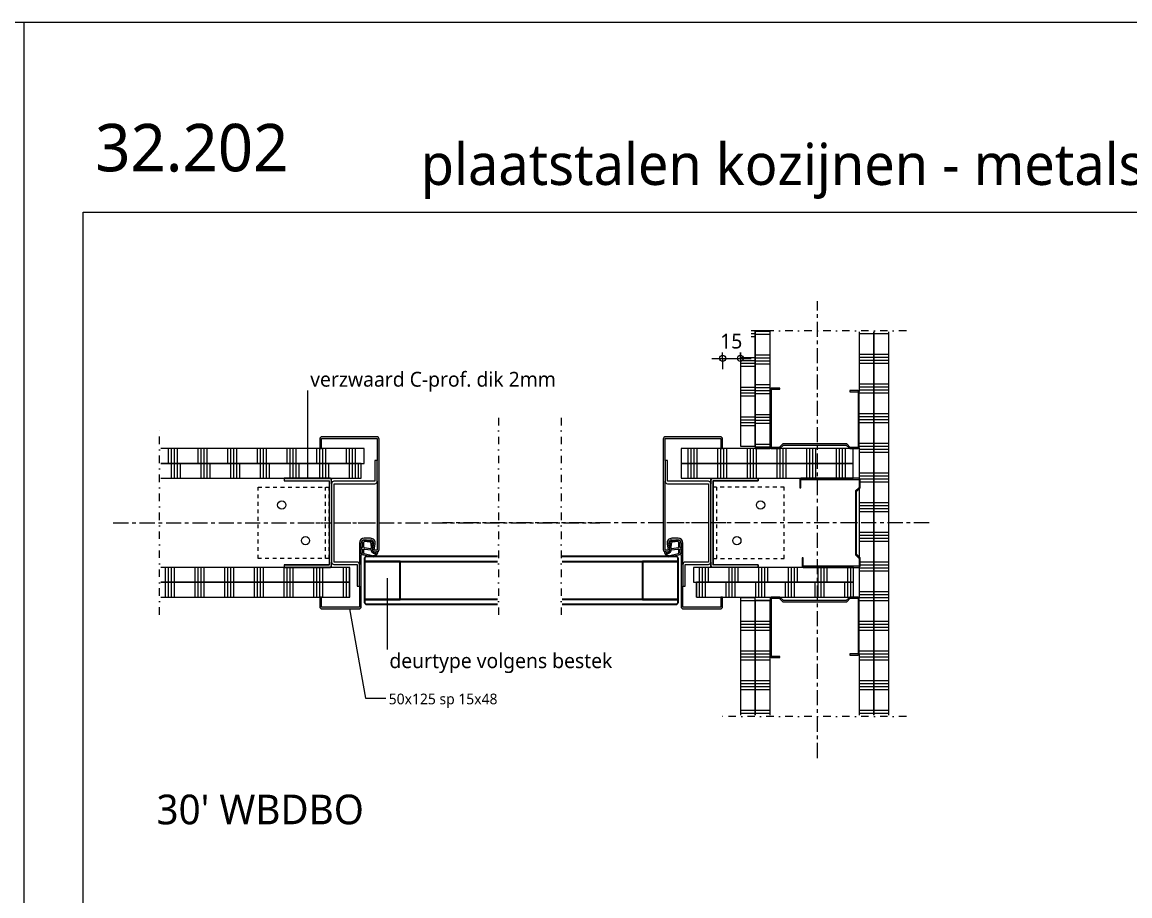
# Model space of a CAD drawing. Header units: millimetres. Extents: x -15087 to -10887, y 4459 to 7429.
# Drawn here: x -12988 to -12055, y 6693 to 7429 of the extents above; entities that cross this region are included whole.
import ezdxf

# ---------------------------------------------------------------- set-up
doc = ezdxf.new("R2010")
doc.units = ezdxf.units.MM
for name, pattern in [('Dash', [6.35, 3.175, -3.175]), ('Dash dot', [15.875, 6.35, -4.7625, 0, -4.7625]), ('Grid Line', [22.225, 12.7, -3.175, 3.175, -3.175]), ('Streep-stip _ detail', [4, 2, -1, 0, -1])]:
    doc.linetypes.add(name, pattern=pattern)
for name, color, linetype, lineweight in [('A-ANNO-DIMS', 211, 'Continuous', 13), ('A-ANNO-DIMS-5', 211, 'Continuous', 13), ('A-ANNO-IDEN', 131, 'Continuous', 18), ('A-DETL', 90, 'Continuous', 13), ('A-DETL-GENF', 92, 'Continuous', 18), ('G-ANNO-TEXT', 231, 'Continuous', 13)]:
    doc.layers.add(name, color=color, linetype=linetype, lineweight=lineweight)
doc.styles.add('Segoe UI_2', font='segoeui.ttf', dxfattribs={"height": 40})
doc.styles.add('Segoe UI_3', font='segoeui.ttf', dxfattribs={"height": 12.5})
doc.styles.add('Segoe UI_4', font='segoeui.ttf', dxfattribs={"height": 9})
doc.styles.add('Segoe UI_5', font='segoeui.ttf', dxfattribs={"height": 35})
doc.styles.add('Segoe UI_6', font='segoeui.ttf', dxfattribs={"height": 25})
doc.dimstyles.new('2_5_mm', dxfattribs={"dimscale": 304.8, "dimtxt": 13.092049, "dimasz": 0.016404, "dimexe": 0.029528, "dimexo": 0.0625, "dimgap": 0.014764, "dimtad": 1, "dimdec": 0, "dimzin": 0, "dimdsep": 46, "dimtxsty": 'Segoe UI_3', "dimblk1": 'DOTBLANK', "dimblk2": 'DOTBLANK', "dimsah": 1, "dimcen": 0.09, "dimdle": 0.029528, "dimazin": 0, "dimtfac": 1, "dimtdec": 4, "dimtix": 1, "dimtmove": 0, "dimatfit": 3, "dimfxl": 0.029528, "dimfxlon": 1, "dimtvp": 1, "dimtfill": 1, "dimtolj": 1, "dimtzin": 0, "dimarcsym": 2})

# ---------------------------------------------------------------- blocks, each defined once
blk = doc.blocks.new('40  gipsplaat - D12_5-V26-32_2 Binnenkozijnen - Staal')
at = {"layer": 'A-DETL-GENF', "lineweight": 13}
h = blk.add_hatch(dxfattribs=at)
h.set_pattern_fill('FP_53', color=256, style=0, pattern_type=2)
h.set_pattern_definition([(90, (12882.56, -6969.3), (-25, 1e-15), []), (90, (12885.06, -6969.3), (-25, 1e-15), []), (90, (12887.56, -6969.3), (-25, 1e-15), []), (90, (12890.06, -6969.3), (-25, 1e-15), [])])
h.paths.add_polyline_path([(160.46, -12.5), (160.46, 0), (1, 0), (1, -12.5), (100.78, -12.5)])
at = {"layer": 'A-DETL-GENF'}
for p, q in [((105, 0), (1, 0)), ((105, 0), (1, 0)), ((144, 0), (105, 0)), ((160.46, 0), (144, 0)), ((160.46, 0), (144, 0)), ((160.46, -12.5), (160.46, 0)), ((160.46, -12.5), (160.46, 0)), ((1, -12.5), (160.46, -12.5))]:
    blk.add_line(p, q, dxfattribs=at)
blk = doc.blocks.new('40  gipsplaat - D12_5-V27-32_2 Binnenkozijnen - Staal')
at = {"layer": 'A-DETL-GENF', "lineweight": 13}
h = blk.add_hatch(dxfattribs=at)
h.set_pattern_fill('FP_54', color=256, style=0, pattern_type=2)
h.set_pattern_definition([(90, (12882.56, -6956.8), (-25, 1e-15), []), (90, (12885.06, -6956.8), (-25, 1e-15), []), (90, (12887.56, -6956.8), (-25, 1e-15), []), (90, (12890.06, -6956.8), (-25, 1e-15), [])])
h.paths.add_polyline_path([(160.46, -12.5), (160.46, 0), (1, 0), (1, -12.5), (136.5, -12.5)])
at = {"layer": 'A-DETL-GENF'}
for p, q in [((160.46, 0), (1, 0)), ((160.46, 0), (1, 0)), ((160.46, -12.5), (160.46, 0)), ((160.46, -12.5), (160.46, 0)), ((1, -12.5), (135, -12.5)), ((1, -12.5), (135, -12.5)), ((135, -12.5), (136.5, -12.5)), ((136.5, -12.5), (160.46, -12.5)), ((136.5, -12.5), (160.46, -12.5))]:
    blk.add_line(p, q, dxfattribs=at)
blk = doc.blocks.new('40  gipsplaat - D12_5-V28-32_2 Binnenkozijnen - Staal')
at = {"layer": 'A-DETL-GENF', "lineweight": 13}
h = blk.add_hatch(dxfattribs=at)
h.set_pattern_fill('FP_55', color=256, style=0, pattern_type=2)
h.set_pattern_definition([(270, (-12712.56, 7044.3), (25, 1e-15), []), (270, (-12715.06, 7044.3), (25, 1e-15), []), (270, (-12717.56, 7044.3), (25, 1e-15), []), (270, (-12720.06, 7044.3), (25, 1e-15), [])])
h.paths.add_polyline_path([(25, 0), (0, 0), (0, -12.5), (169, -12.5), (169, 0), (26, 0)])
at = {"layer": 'A-DETL-GENF'}
for p, q in [((26, 0), (0, 0)), ((0, 0), (0, -12.5)), ((26, 0), (0, 0)), ((0, 0), (0, -12.5)), ((65, 0), (26, 0)), ((169, 0), (65, 0)), ((169, 0), (65, 0)), ((0, -12.5), (169, -12.5))]:
    blk.add_line(p, q, dxfattribs=at)
blk = doc.blocks.new('40  gipsplaat - D12_5-V29-32_2 Binnenkozijnen - Staal')
at = {"layer": 'A-DETL-GENF', "lineweight": 13}
h = blk.add_hatch(dxfattribs=at)
h.set_pattern_fill('FP_56', color=256, style=0, pattern_type=2)
h.set_pattern_definition([(270, (-12710.06, 7056.8), (25, 1e-15), []), (270, (-12712.56, 7056.8), (25, 1e-15), []), (270, (-12715.06, 7056.8), (25, 1e-15), []), (270, (-12717.56, 7056.8), (25, 1e-15), [])])
h.paths.add_polyline_path([(0, 0), (0, -12.5), (171.5, -12.5), (171.5, 0), (71.72, 0)])
at = {"layer": 'A-DETL-GENF'}
for p, q in [((171.5, 0), (0, 0)), ((0, 0), (0, -12.5)), ((171.5, 0), (0, 0)), ((0, 0), (0, -12.5)), ((0, -12.5), (36, -12.5)), ((0, -12.5), (36, -12.5)), ((36, -12.5), (37.5, -12.5)), ((37.5, -12.5), (171.5, -12.5)), ((37.5, -12.5), (171.5, -12.5))]:
    blk.add_line(p, q, dxfattribs=at)
blk = doc.blocks.new('22 verzwaard metalstud profiel - 75 mm-2059195-32_2 Binnenkozijnen - Staal')
at = {"layer": 'A-DETL-GENF'}
blk.add_hatch(color=256, dxfattribs=at).paths.add_polyline_path([(37.5, -40), (37.5, -1), (36.5, 0), (-36.5, 0), (-37.5, -1), (-37.5, -40), (-35.5, -40), (-35.5, -2), (35.5, -2), (35.5, -40)])
for p, q in [((-36.5, 0), (-37.5, -1)), ((-37.5, -1), (-36.5, 0)), ((-33, 0), (-36.5, 0)), ((-33, 0), (-36.5, 0)), ((36.5, 0), (33, 0)), ((36.5, 0), (33, 0)), ((37.5, -1), (36.5, 0)), ((-37.5, -1), (-37.5, -40)), ((-37.5, -40), (-37.5, -1)), ((-35.5, -2), (35.5, -2)), ((-35.5, -40), (-35.5, -2)), ((-35.5, -40), (-35.5, -2)), ((-35.5, -2), (35.5, -2)), ((35.5, -2), (35.5, -40)), ((35.5, -40), (35.5, -2)), ((37.5, -1), (36.5, 0)), ((37.5, -40), (37.5, -1)), ((37.5, -40), (37.5, -1)), ((-37.5, -40), (-35.5, -40)), ((-37.5, -40), (-35.5, -40)), ((35.5, -40), (37.5, -40)), ((35.5, -40), (37.5, -40))]:
    blk.add_line(p, q, dxfattribs=at)
blk = doc.blocks.new('32 binnendeur-horizontaal - D 40 _sp17_-2397228-32_2 Binnenkozijnen - Staal')
at = {"layer": 'A-DETL-GENF', "lineweight": 25}
for p, q in [((-944.26, -998.46), (-945.26, -999.46)), ((-939.07, -998.46), (-944.26, -998.46)), ((-833.31, -998.46), (-937.63, -998.46)), ((-688.99, -998.46), (-778.69, -998.46)), ((-682.1, -998.46), (-687.55, -998.46)), ((-681.1, -999.46), (-682.1, -998.46)), ((-945.26, -999.46), (-945.26, -1002.46)), ((-915.26, -1002.46), (-945.26, -1002.46)), ((-945.26, -1002.46), (-945.26, -1034.46)), ((-945.26, -1002.46), (-833.31, -1002.46)), ((-915.26, -1034.46), (-915.26, -1002.46)), ((-778.69, -1002.46), (-681.1, -1002.46)), ((-681.1, -1002.46), (-711.1, -1002.46)), ((-711.1, -1002.46), (-711.1, -1034.46)), ((-681.1, -1002.46), (-681.1, -999.46)), ((-681.1, -1034.46), (-681.1, -1002.46)), ((-945.26, -1034.46), (-945.26, -1037.46)), ((-945.26, -1034.46), (-915.26, -1034.46)), ((-833.31, -1034.46), (-945.26, -1034.46)), ((-681.1, -1034.46), (-778.69, -1034.46)), ((-711.1, -1034.46), (-681.1, -1034.46)), ((-681.1, -1037.46), (-681.1, -1034.46)), ((-945.26, -1037.46), (-944.26, -1038.46)), ((-944.26, -1038.46), (-833.31, -1038.46)), ((-778.69, -1038.46), (-682.1, -1038.46)), ((-682.1, -1038.46), (-681.1, -1037.46))]:
    blk.add_line(p, q, dxfattribs=at)
blk = doc.blocks.new('00 Afbreeklijn 0 s l - Type 1-2393058-32_2 Binnenkozijnen - Staal')
at = {"layer": 'A-DETL-GENF', "linetype": 'Dash dot'}
blk.add_line((140, 0), (-15, 0), dxfattribs=at)
blk = doc.blocks.new('00 afbreeklijn 1 s l - Type 1-2397142-32_2 Binnenkozijnen - Staal')
at = {"layer": 'A-DETL-GENF', "linetype": 'Dash dot'}
for p, q in [((150, 0), (-20, 0)), ((150, -52.62), (-20, -52.62))]:
    blk.add_line(p, q, dxfattribs=at)
blk = doc.blocks.new('30 L-anker plat a e - 60x60-4462558-32_2 Binnenkozijnen - Staal')
at = {"layer": 'A-DETL-GENF', "linetype": 'Streep-stip _ detail', "lineweight": 13}
for p, q in [((5, 4.03), (5, 30)), ((5, -15), (5, 2))]:
    blk.add_line(p, q, dxfattribs=at)
at = {"layer": 'A-DETL-GENF', "linetype": 'Dash'}
for p, q in [((-25, -60), (-25, 0)), ((35, 0), (-25, 0)), ((35, 0), (35, -60)), ((35, -3), (-25, -3)), ((35, -60), (-25, -60))]:
    blk.add_line(p, q, dxfattribs=at)
at = {"layer": 'A-DETL-GENF', "lineweight": 13}
for centre in [(20, -20), (-10, -40)]:
    blk.add_circle(centre, 3.5, dxfattribs=at)
blk = doc.blocks.new('40  gipsplaat - D12_5-V35-32_2 Binnenkozijnen - Staal')
at = {"layer": 'A-DETL-GENF', "lineweight": 13}
h = blk.add_hatch(dxfattribs=at)
h.set_pattern_fill('FP_61', color=256, style=0, pattern_type=2)
h.set_pattern_definition([(90, (7158.634, 12282.972), (-25, 1e-15), []), (90, (7156.134, 12282.972), (-25, 1e-15), []), (90, (7153.634, 12282.972), (-25, 1e-15), []), (90, (7151.134, 12282.972), (-25, 1e-15), [])])
h.paths.add_polyline_path([(324, 12.5), (1, 12.5), (1, 0), (51.12, 0), (51.33, 0.21), (98.33, 0.21), (98.55, 0), (124.33, 0), (125.33, 1), (132.33, 1), (133.33, 0), (190.33, 0), (191.33, 1), (198.33, 1), (199.33, 0), (225.12, 0), (225.33, 0.21), (272.33, 0.21), (272.55, 0), (324, 0), (324, 0.21)])
at = {"layer": 'A-DETL-GENF'}
for p, q in [((324, 12.5), (1, 12.5)), ((1, 0), (51.12, 0)), ((1, 0), (51.12, 0)), ((98.55, 0), (124.33, 0)), ((98.55, 0), (124.33, 0)), ((133.33, 0), (190.33, 0)), ((133.33, 0), (190.33, 0)), ((199.33, 0), (225.12, 0)), ((199.33, 0), (225.12, 0)), ((272.55, 0), (324, 0)), ((272.55, 0), (324, 0))]:
    blk.add_line(p, q, dxfattribs=at)
blk = doc.blocks.new('40  gipsplaat - D12_5-V36-32_2 Binnenkozijnen - Staal')
at = {"layer": 'A-DETL-GENF', "lineweight": 13}
h = blk.add_hatch(dxfattribs=at)
h.set_pattern_fill('FP_62', color=256, style=0, pattern_type=2)
h.set_pattern_definition([(90, (7158.634, 12270.472), (-25, 1e-15), []), (90, (7156.134, 12270.472), (-25, 1e-15), []), (90, (7153.634, 12270.472), (-25, 1e-15), []), (90, (7151.134, 12270.472), (-25, 1e-15), [])])
h.paths.add_polyline_path([(324, 12.5), (1, 12.5), (1, 0), (324, 0)])
at = {"layer": 'A-DETL-GENF'}
for p, q in [((324, 12.5), (1, 12.5)), ((324, 12.5), (1, 12.5)), ((1, 0), (324, 0)), ((1, 0), (324, 0))]:
    blk.add_line(p, q, dxfattribs=at)
blk = doc.blocks.new('40  gipsplaat - D12_5-V37-32_2 Binnenkozijnen - Staal')
at = {"layer": 'A-DETL-GENF', "lineweight": 13}
h = blk.add_hatch(dxfattribs=at)
h.set_pattern_fill('FP_63', color=256, style=0, pattern_type=2)
h.set_pattern_definition([(270, (-6833.634, -12357.972), (25, 1e-15), []), (270, (-6831.134, -12357.972), (25, 1e-15), []), (270, (-6828.634, -12357.972), (25, 1e-15), []), (270, (-6826.134, -12357.972), (25, 1e-15), [])])
h.paths.add_polyline_path([(1, 0), (97.85, 0), (97.85, 12.5), (1, 12.5)])
at = {"layer": 'A-DETL-GENF'}
for p, q in [((97.85, 12.5), (1, 12.5)), ((97.85, 0), (97.85, 12.5)), ((97.85, 0), (97.85, 12.5)), ((1, 0), (97.85, 0)), ((1, 0), (97.85, 0))]:
    blk.add_line(p, q, dxfattribs=at)
blk = doc.blocks.new('40  gipsplaat - D12_5-V38-32_2 Binnenkozijnen - Staal')
at = {"layer": 'A-DETL-GENF', "lineweight": 13}
h = blk.add_hatch(dxfattribs=at)
h.set_pattern_fill('FP_64', color=256, style=0, pattern_type=2)
h.set_pattern_definition([(270, (-6833.634, -12370.472), (25, 1e-15), []), (270, (-6831.134, -12370.472), (25, 1e-15), []), (270, (-6828.634, -12370.472), (25, 1e-15), []), (270, (-6826.134, -12370.472), (25, 1e-15), [])])
h.paths.add_polyline_path([(1, 0), (100, 0), (100, 12.5), (1, 12.5)])
at = {"layer": 'A-DETL-GENF'}
for p, q in [((100, 12.5), (1, 12.5)), ((100, 12.5), (1, 12.5)), ((100, 0), (100, 12.5)), ((100, 0), (100, 12.5)), ((1, 0), (100, 0)), ((1, 0), (100, 0))]:
    blk.add_line(p, q, dxfattribs=at)
blk = doc.blocks.new('22 verzwaard metalstud profiel - 75 mm-4398024-32_2 Binnenkozijnen - Staal')
at = {"layer": 'A-DETL-GENF'}
blk.add_hatch(color=256, dxfattribs=at).paths.add_polyline_path([(37.5, 40), (35.5, 40), (35.5, 2), (-35.5, 2), (-35.5, 40), (-37.5, 40), (-37.5, 1), (-36.5, 0), (36.5, 0), (37.5, 1), (37.5, 8.56)])
for p, q in [((-35.5, 40), (-37.5, 40)), ((-37.5, 40), (-35.5, 40)), ((-35.5, 2), (-35.5, 40)), ((-35.5, 40), (-35.5, 2)), ((37.5, 40), (35.5, 40)), ((35.5, 40), (35.5, 2)), ((35.5, 40), (35.5, 2)), ((35.5, 40), (37.5, 40)), ((-37.5, 1), (-36.5, 0)), ((-37.5, 1), (-36.5, 0)), ((-36.5, 0), (-33, 0)), ((-33, 0), (-36.5, 0)), ((35.5, 2), (-35.5, 2)), ((-35.5, 2), (35.5, 2)), ((33, 0), (36.5, 0)), ((36.5, 0), (33, 0)), ((36.5, 0), (37.5, 1)), ((37.5, 1), (36.5, 0))]:
    blk.add_line(p, q, dxfattribs=at)
blk = doc.blocks.new('00 Afbreeklijn 0 s l - Type 1-2130516-32_2 Binnenkozijnen - Staal')
at = {"layer": 'A-DETL-GENF', "linetype": 'Dash dot'}
for p, q in [((0, 0), (-15, 0)), ((140, 0), (25, 0))]:
    blk.add_line(p, q, dxfattribs=at)
blk = doc.blocks.new('30 L-anker plat a e - 60x60-2057742-32_2 Binnenkozijnen - Staal')
at = {"layer": 'A-DETL-GENF', "linetype": 'Dash'}
for p, q in [((35, 60), (-25, 60)), ((-25, 60), (-25, 0)), ((35, 0), (35, 60)), ((35, 3), (-25, 3)), ((35, 0), (-25, 0))]:
    blk.add_line(p, q, dxfattribs=at)
at = {"layer": 'A-DETL-GENF', "linetype": 'Streep-stip _ detail', "lineweight": 13}
for p, q in [((5, 15), (5, -2)), ((5, -4.03), (5, -30))]:
    blk.add_line(p, q, dxfattribs=at)
at = {"layer": 'A-DETL-GENF', "lineweight": 13}
for centre in [(-10, 40), (20, 20)]:
    blk.add_circle(centre, 3.5, dxfattribs=at)
blk = doc.blocks.new('00 Afbreeklijn 0 s l - Type 1-2399773-32_2 Binnenkozijnen - Staal')
at = {"layer": 'A-DETL-GENF', "linetype": 'Dash dot'}
blk.add_line((140.01, 0), (-15, 0), dxfattribs=at)
blk = doc.blocks.new('40  gipsplaat - D12_5-V39-32_2 Binnenkozijnen - Staal')
at = {"layer": 'A-DETL-GENF', "lineweight": 13}
h = blk.add_hatch(dxfattribs=at)
h.set_pattern_fill('FP_65', color=256, style=0, pattern_type=2)
h.set_pattern_definition([(90, (12432.51, -6969.3), (-25, 1e-15), []), (90, (12435.01, -6969.3), (-25, 1e-15), []), (90, (12437.51, -6969.3), (-25, 1e-15), []), (90, (12440.01, -6969.3), (-25, 1e-15), [])])
h.paths.add_polyline_path([(135, -12.5), (135, 0), (0, 0), (0, -12.5), (101.41, -12.5)])
at = {"layer": 'A-DETL-GENF'}
for p, q in [((92.54, 0), (0, 0)), ((0, 0), (0, -12.5)), ((92.54, 0), (0, 0)), ((0, 0), (0, -12.5)), ((100.54, 0), (92.54, 0)), ((135, 0), (100.54, 0)), ((135, -12.5), (135, 0)), ((135, -12.5), (135, 0)), ((0, -12.5), (2.4, -12.5)), ((0, -12.5), (2.4, -12.5)), ((2.4, -12.5), (135, -12.5))]:
    blk.add_line(p, q, dxfattribs=at)
blk = doc.blocks.new('40  gipsplaat - D12_5-V40-32_2 Binnenkozijnen - Staal')
at = {"layer": 'A-DETL-GENF', "lineweight": 13}
h = blk.add_hatch(dxfattribs=at)
h.set_pattern_fill('FP_66', color=256, style=0, pattern_type=2)
h.set_pattern_definition([(90, (12430.106, -6956.8), (-25, 1e-15), []), (90, (12432.606, -6956.8), (-25, 1e-15), []), (90, (12435.106, -6956.8), (-25, 1e-15), []), (90, (12437.606, -6956.8), (-25, 1e-15), [])])
h.paths.add_polyline_path([(126.35, -12.5), (132.6, -12.5), (132.6, 0), (0, 0), (0, -12.5), (99, -12.5)])
at = {"layer": 'A-DETL-GENF'}
for p, q in [((132.6, 0), (0, 0)), ((0, 0), (0, -12.5)), ((132.6, 0), (0, 0)), ((0, 0), (0, -12.5)), ((132.6, -12.5), (132.6, 0)), ((132.6, -12.5), (132.6, 0)), ((0, -12.5), (20.63, -12.5)), ((0, -12.5), (20.63, -12.5)), ((20.63, -12.5), (22.13, -12.5)), ((22.13, -12.5), (63.35, -12.5)), ((22.13, -12.5), (63.35, -12.5)), ((63.35, -12.5), (70.35, -12.5)), ((70.35, -12.5), (129.35, -12.5)), ((70.35, -12.5), (129.35, -12.5)), ((129.35, -12.5), (132.6, -12.5))]:
    blk.add_line(p, q, dxfattribs=at)
blk = doc.blocks.new('40  gipsplaat - D12_5-V41-32_2 Binnenkozijnen - Staal')
at = {"layer": 'A-DETL-GENF', "lineweight": 13}
h = blk.add_hatch(dxfattribs=at)
h.set_pattern_fill('FP_67', color=256, style=0, pattern_type=2)
h.set_pattern_definition([(270, (-12297.972, 7044.3), (25, 1e-15), []), (270, (-12300.472, 7044.3), (25, 1e-15), []), (270, (-12302.972, 7044.3), (25, 1e-15), []), (270, (-12305.472, 7044.3), (25, 1e-15), [])])
h.paths.add_polyline_path([(33.13, 0), (0, 0), (0, -12.5), (145, -12.5), (145, 0), (34, 0)])
at = {"layer": 'A-DETL-GENF'}
for p, q in [((34, 0), (0, 0)), ((0, 0), (0, -12.5)), ((0, 0), (0, -12.5)), ((44, 0), (34, 0)), ((145, 0), (44, 0)), ((145, 0), (44, 0)), ((145, -12.5), (145, 0)), ((145, -12.5), (145, 0)), ((0, -12.5), (145, -12.5))]:
    blk.add_line(p, q, dxfattribs=at)
blk = doc.blocks.new('40  gipsplaat - D12_5-V42-32_2 Binnenkozijnen - Staal')
at = {"layer": 'A-DETL-GENF', "lineweight": 13}
h = blk.add_hatch(dxfattribs=at)
h.set_pattern_fill('FP_68', color=256, style=0, pattern_type=2)
h.set_pattern_definition([(270, (-12297.972, 7056.8), (25, 1e-15), []), (270, (-12300.472, 7056.8), (25, 1e-15), []), (270, (-12302.972, 7056.8), (25, 1e-15), []), (270, (-12305.472, 7056.8), (25, 1e-15), [])])
h.paths.add_polyline_path([(108.24, 0), (0, 0), (0, -12.5), (145, -12.5), (145, 0)])
at = {"layer": 'A-DETL-GENF'}
for p, q in [((145, 0), (0, 0)), ((0, 0), (0, -12.5)), ((145, 0), (0, 0)), ((0, 0), (0, -12.5)), ((145, -12.5), (145, 0)), ((145, -12.5), (145, 0)), ((0, -12.5), (2.79, -12.5)), ((2.79, -12.5), (61.79, -12.5)), ((2.79, -12.5), (61.79, -12.5)), ((61.79, -12.5), (68.79, -12.5)), ((68.79, -12.5), (70, -12.5)), ((68.79, -12.5), (70, -12.5)), ((70, -12.5), (82.5, -12.5)), ((82.5, -12.5), (110, -12.5)), ((82.5, -12.5), (110, -12.5)), ((110, -12.5), (111.5, -12.5)), ((111.5, -12.5), (145, -12.5)), ((111.5, -12.5), (145, -12.5))]:
    blk.add_line(p, q, dxfattribs=at)
blk = doc.blocks.new('22 metalstud profiel - 75 mm vert-4394541-32_2 Binnenkozijnen - Staal')
at = {"layer": 'A-DETL-GENF'}
blk.add_hatch(color=256, dxfattribs=at).paths.add_polyline_path([(37.5, -1), (36.5, 0), (29.5, 0), (26.5, -3), (-26.5, -3), (-29.5, 0), (-36.5, 0), (-37.5, -1), (-37.5, -50), (-36.5, -51), (-29.5, -51), (-29.5, -50), (-36.5, -50), (-36.5, -1), (-29.91, -1), (-26.91, -4), (26.91, -4), (29.91, -1), (36.5, -1), (36.5, -48), (29.5, -48), (29.5, -49), (36.5, -49), (37.5, -48), (37.5, -42.33)])
for p, q in [((-36.5, 0), (-37.5, -1)), ((-29.5, 0), (-36.5, 0)), ((-26.5, -3), (-29.5, 0)), ((29.5, 0), (26.5, -3)), ((36.5, 0), (29.5, 0)), ((37.5, -1), (36.5, 0)), ((-37.5, -1), (-37.5, -50)), ((-36.5, -50), (-36.5, -1)), ((-36.5, -1), (-29.91, -1)), ((-29.91, -1), (-26.91, -4)), ((-26.91, -4), (26.91, -4)), ((26.5, -3), (-26.5, -3)), ((26.91, -4), (29.91, -1)), ((29.91, -1), (36.5, -1)), ((36.5, -1), (36.5, -48)), ((37.5, -48), (37.5, -1)), ((-37.5, -50), (-36.5, -51)), ((-29.5, -50), (-36.5, -50)), ((-36.5, -51), (-29.5, -51)), ((-29.5, -51), (-29.5, -50)), ((36.5, -48), (29.5, -48)), ((29.5, -48), (29.5, -49)), ((29.5, -49), (36.5, -49)), ((36.5, -49), (37.5, -48))]:
    blk.add_line(p, q, dxfattribs=at)
blk = doc.blocks.new('32 stalen kozijn kierdichting - 50x125 sp 15x48-V43-32_2 Binnenkozijnen - Staal')
at = {"layer": 'A-DETL-GENF', "lineweight": 13}
blk.add_hatch(color=256, dxfattribs=at).paths.add_polyline_path([(33, -72.5), (33.52, -72.43), (34, -72.23), (34.41, -71.91), (34.73, -71.5), (34.93, -71.02), (35, -70.5), (35.05, -16.67), (35.13, -16.26), (35.4, -15.68), (35.8, -15.19), (36.3, -14.82), (36.88, -14.59), (37.53, -14.5), (42.79, -14.5), (43.41, -14.58), (43.98, -14.8), (44.49, -15.17), (44.89, -15.64), (45.18, -16.35), (45.27, -16.88), (45.25, -17.43), (44.41, -22.15), (44.43, -22.85), (44.49, -23.14), (44.7, -23.59), (45.02, -23.97), (45.57, -24.31), (46.02, -24.45), (46.38, -24.5), (48.02, -24.5), (48.52, -24.43), (49, -24.23), (49.41, -23.91), (49.73, -23.5), (49.93, -23.02), (50, -22.5), (50, 70.5), (49.93, 71.02), (49.73, 71.5), (49.41, 71.91), (49, 72.23), (48.52, 72.43), (48, 72.5), (2, 72.5), (1.48, 72.43), (1, 72.23), (0.59, 71.91), (0.27, 71.5), (0.07, 71.02), (0, 70.5), (0, 62.5), (1.5, 62.5), (1.5, 71), (48.5, 71), (48.5, -23), (45.79, -23), (46.72, -17.71), (46.76, -16.67), (46.57, -15.73), (46.14, -14.83), (45.5, -14.07), (44.69, -13.49), (43.76, -13.12), (42.77, -13), (37.49, -13), (36.3, -13.2), (35.4, -13.61), (34.67, -14.17), (34.04, -15), (33.64, -15.96), (33.5, -17), (33.5, -71), (1.5, -71), (1.5, -62.5), (0, -62.5), (0, -70.5), (0.07, -71.02), (0.27, -71.5), (0.59, -71.91), (1, -72.23), (1.48, -72.43), (2, -72.5)])
h = blk.add_hatch(color=256, dxfattribs=at)
h.paths.add_polyline_path([(45.48, -28.5), (46.41, -28.2), (47.25, -27.72), (47.97, -27.06), (48.54, -26.26), (48.93, -25.37), (48.96, -24.93), (48.89, -24.5), (47.83, -24.5), (47.24, -24.68), (46.62, -24.72), (46.02, -24.6), (45.46, -24.35), (44.97, -23.96), (44.6, -23.47), (44.35, -22.9), (44.07, -16.81), (44.85, -17.07), (45.14, -16.95), (45.21, -16.8), (45.18, -16.67), (45.05, -16.46), (41.39, -15.03), (37.5, -14.59), (36.88, -14.67), (36.3, -14.9), (35.8, -15.27), (35.4, -15.75), (35.13, -16.31), (35.01, -16.92), (36.07, -16.57), (36.07, -20.44), (35.04, -21.23), (35.04, -22.03), (36.07, -22.05), (36.07, -25.42), (35, -26.23), (35, -27.23), (35.6, -26.96), (36.25, -26.85), (36.91, -26.91), (44.03, -28.5)])
h.paths.add_polyline_path([(44.56, -27.69), (37.43, -26.09), (37.2, -25.82), (37.12, -25.48), (37.14, -22.53), (37.27, -22.28), (37.49, -22.13), (37.77, -22.1), (43.24, -22.85), (43.42, -23.59), (43.76, -24.27), (44.25, -24.85), (44.87, -25.3), (45.57, -25.59), (46.33, -25.71), (47.27, -25.65), (47.42, -25.75), (47.51, -25.91), (47.5, -26.1), (47.46, -26.18), (46.91, -26.83), (46.21, -27.32), (45.41, -27.61)])
h.paths.add_polyline_path([(42.69, -21.77), (37.47, -21.04), (37.26, -20.88), (37.14, -20.65), (37.12, -20.52), (37.14, -16.18), (37.27, -15.96), (37.49, -15.83), (37.62, -15.81), (40.1, -15.91), (42.71, -16.49), (42.98, -16.75), (43.09, -17.11), (43.24, -21.38), (43.13, -21.6), (42.93, -21.74), (42.81, -21.77)])
at = {"layer": 'A-DETL-GENF'}
for p, q in [((0, 70.5), (0, 62.5)), ((1.5, 62.5), (1.5, 71)), ((1.5, 71), (48.5, 71)), ((48, 72.5), (2, 72.5)), ((48.5, 71), (48.5, 52.5)), ((50, -22.5), (50, 70.5)), ((0, 62.5), (1.5, 62.5)), ((48.5, 35), (48.5, -23)), ((33.5, -17), (33.5, -35)), ((35, -21.23), (35, -17.03)), ((42.77, -13), (37.5, -13)), ((37.53, -14.5), (42.79, -14.5)), ((45.25, -17.43), (44.41, -22.15)), ((45.79, -23), (46.72, -17.71)), ((35, -26.23), (35, -22.03)), ((35, -70.5), (35, -27.23)), ((48.5, -23), (45.79, -23)), ((46.38, -24.5), (47.83, -24.5)), ((44.03, -28.5), (45.48, -28.5)), ((33.5, -53.48), (33.5, -71)), ((1.5, -62.5), (0, -62.5)), ((0, -62.5), (0, -70.5)), ((1.5, -71), (1.5, -62.5)), ((33.5, -71), (1.5, -71)), ((2, -72.5), (33, -72.5))]:
    blk.add_line(p, q, dxfattribs=at)
at = {"layer": 'A-DETL-GENF', "lineweight": 13}
for p, q in [((48.5, 52.5), (46.5, 52.5)), ((46.5, 52.5), (46.5, 35)), ((48.5, 35), (48.5, 52.5)), ((10, 33), (10, -33)), ((46.5, 35), (12, 35)), ((12.03, -33), (12.03, 33)), ((12.03, 33), (46.5, 33)), ((35.01, -16.92), (36.07, -16.57)), ((36.07, -16.57), (36.07, -20.44)), ((37.12, -20.52), (37.12, -16.31)), ((43.09, -17.11), (43.25, -21.26)), ((44.35, -22.9), (44.07, -16.81)), ((44.07, -16.81), (44.85, -17.07)), ((36.07, -25.42), (35, -26.23)), ((35, -26.23), (35, -27.23)), ((36.07, -20.44), (35.04, -21.23)), ((35.04, -21.23), (35.04, -22.03)), ((35.04, -22.03), (36.07, -22.05)), ((36.07, -22.05), (36.07, -25.42)), ((36.91, -26.91), (44.03, -28.5)), ((37.12, -25.48), (37.12, -22.66)), ((44.56, -27.69), (37.58, -26.17)), ((42.69, -21.77), (37.6, -21.07)), ((37.77, -22.1), (43.24, -22.85)), ((48.89, -24.5), (47.83, -24.5)), ((12, -35), (31.5, -35)), ((31.5, -33), (12.03, -33)), ((31.5, -35), (31.5, -53.48)), ((33.5, -53.48), (33.5, -35)), ((31.5, -53.48), (33.5, -53.48))]:
    blk.add_line(p, q, dxfattribs=at)
at = {"layer": 'A-DETL-GENF'}
for centre, radius, start, end in [((2, 70.5), 2, 90, 180), ((48, 70.5), 2, 360, 90), ((37.5, -17), 4, 90, 180), ((37.53, -17.03), 2.53, 177.44164, 180), ((37.53, -17.12), 2.53, 90.7459, 175.47521), ((37.53, -17.03), 2.53, 90, 165), ((42.77, -17.01), 4.01, 350, 90), ((42.79, -17), 2.5, 350, 90), ((46.38, -22.5), 2, 170, 198.57143), ((46.38, -22.5), 2, 227.14286, 270), ((48, -22.5), 2, 270, 360), ((2, -70.5), 2, 180, 270), ((33, -70.5), 2, 270, 0)]:
    blk.add_arc(centre, radius, start, end, dxfattribs=at)
at = {"layer": 'A-DETL-GENF', "lineweight": 13}
for centre, radius, start, end in [((12, 33), 2, 90, 180), ((46.5, 35), 2, 270, 360), ((37.62, -16.31), 0.5, 90.13868, 180), ((37.7, -29.84), 15.27, 61.21745, 90.7459), ((38.25, -31.05), 15.26, 73.67048, 92.37246), ((42.33, -17.14), 0.763, 2.23949, 73.67048), ((44.89, -16.74), 0.329, 263.93702, 60.45347), ((36.35, -29.48), 2.63, 77.76858, 120.96171), ((37.68, -20.52), 0.559, 180, 262.06047), ((37.69, -22.66), 0.569, 82.18503, 180), ((37.87, -25.48), 0.75, 180, 247.12319), ((42.76, -21.28), 0.49, 261.3413, 2.23949), ((46.44, -22.49), 3.21, 186.43337, 281.65663), ((46.79, -22.19), 2.53, 196.2464, 294.40165), ((44.7, -24.42), 3.28, 267.50726, 327.38116), ((44.56, -24.03), 4.57, 281.58473, 342.92959), ((47.16, -25.99), 0.356, 327.38116, 101.65663), ((47.28, -25), 1.69, 347.30521, 17.18047), ((12, -33), 2, 180, 270), ((31.5, -35), 2, 360, 90)]:
    blk.add_arc(centre, radius, start, end, dxfattribs=at)
blk = doc.blocks.new('32 stalen kozijn kierdichting - 50x125 sp 15x48-4930932-32_2 Binnenkozijnen - Staal')
at = {"layer": 'A-DETL-GENF', "lineweight": 13}
blk.add_hatch(color=256, dxfattribs=at).paths.add_polyline_path([(33, 72.5), (2, 72.5), (1.44, 72.42), (1, 72.23), (0.59, 71.91), (0.27, 71.5), (0.07, 71.02), (0, 70.5), (0, 62.5), (1.5, 62.5), (1.5, 71), (33.5, 71), (33.54, 16.67), (33.64, 15.96), (34.04, 15), (34.67, 14.17), (35.5, 13.54), (36.46, 13.14), (37.5, 13), (42.77, 13), (43.76, 13.12), (44.69, 13.49), (45.5, 14.07), (46.14, 14.83), (46.57, 15.73), (46.76, 16.88), (46.72, 17.71), (45.79, 23), (48.5, 23), (48.5, -71), (1.5, -71), (1.5, -62.5), (0, -62.5), (0, -70.5), (0.07, -71.02), (0.27, -71.5), (0.59, -71.91), (1, -72.23), (1.48, -72.43), (2, -72.5), (48, -72.5), (48.52, -72.43), (49, -72.23), (49.41, -71.91), (49.73, -71.5), (49.93, -71.02), (50, -70.5), (50, 22.5), (49.93, 23.02), (49.73, 23.5), (49.41, 23.91), (49, 24.23), (48.52, 24.43), (47.83, 24.5), (46.02, 24.45), (45.89, 24.44), (45.43, 24.26), (44.97, 23.91), (44.65, 23.47), (44.49, 23.14), (44.39, 22.65), (44.41, 22.15), (45.25, 17.43), (45.25, 16.67), (45.15, 16.2), (44.89, 15.64), (44.49, 15.17), (43.98, 14.8), (43.41, 14.58), (42.79, 14.5), (37.49, 14.51), (36.87, 14.59), (36.18, 14.9), (35.72, 15.27), (35.34, 15.76), (35.06, 16.57), (35, 17.03), (35, 70.5), (34.93, 71.02), (34.73, 71.5), (34.41, 71.91), (34, 72.23), (33.52, 72.43)])
h = blk.add_hatch(color=256, dxfattribs=at)
h.paths.add_polyline_path([(45.48, 28.5), (44.03, 28.5), (36.91, 26.91), (36.25, 26.85), (35.6, 26.96), (35, 27.23), (35, 26.23), (36.07, 25.42), (36.07, 22.05), (35.04, 22.03), (35.04, 21.23), (36.07, 20.44), (36.07, 16.57), (35.01, 16.92), (35.13, 16.31), (35.4, 15.75), (35.8, 15.27), (36.3, 14.9), (36.88, 14.67), (37.5, 14.57), (41.39, 15.03), (45.05, 16.46), (45.21, 16.8), (45.14, 16.95), (45.08, 17.01), (44.85, 17.07), (44.07, 16.81), (44.35, 22.9), (44.6, 23.47), (44.97, 23.96), (45.46, 24.35), (46.02, 24.6), (46.62, 24.72), (47.24, 24.68), (47.83, 24.5), (48.89, 24.5), (48.96, 24.93), (48.93, 25.37), (48.54, 26.26), (47.97, 27.06), (47.25, 27.72), (46.41, 28.2)])
h.paths.add_polyline_path([(44.56, 27.69), (45.41, 27.61), (46.21, 27.32), (46.91, 26.83), (47.5, 26.1), (47.51, 25.91), (47.42, 25.75), (47.27, 25.65), (47.09, 25.64), (46.33, 25.71), (45.57, 25.59), (44.87, 25.3), (44.25, 24.85), (43.76, 24.27), (43.42, 23.59), (43.24, 22.85), (37.63, 22.1), (37.37, 22.19), (37.19, 22.4), (37.12, 22.66), (37.14, 25.66), (37.3, 25.97), (37.58, 26.17), (39, 26.48)])
h.paths.add_polyline_path([(42.81, 21.77), (43.04, 21.68), (43.2, 21.5), (43.25, 21.26), (43.06, 16.93), (42.86, 16.6), (42.54, 16.41), (40.1, 15.91), (37.49, 15.83), (37.27, 15.96), (37.14, 16.18), (37.12, 16.67), (37.14, 20.65), (37.26, 20.88), (37.47, 21.04), (37.6, 21.07), (42.69, 21.76)])
at = {"layer": 'A-DETL-GENF'}
for p, q in [((0, 70.5), (0, 62.5)), ((1.5, 62.5), (1.5, 71)), ((1.5, 71), (33.5, 71)), ((33, 72.5), (2, 72.5)), ((33.5, 71), (33.5, 53.48)), ((35, 27.23), (35, 70.5)), ((0, 62.5), (1.5, 62.5)), ((33.5, 35), (33.5, 17)), ((45.48, 28.5), (44.03, 28.5)), ((35, 22.03), (35, 26.23)), ((35, 17.03), (35, 21.23)), ((44.41, 22.15), (45.25, 17.43)), ((46.72, 17.71), (45.79, 23)), ((45.79, 23), (48.5, 23)), ((47.83, 24.5), (46.38, 24.5)), ((48.5, 23), (48.5, -35)), ((50, -70.5), (50, 22.5)), ((37.5, 13), (42.77, 13)), ((42.79, 14.5), (37.53, 14.5)), ((48.5, -52.5), (48.5, -71)), ((1.5, -62.5), (0, -62.5)), ((0, -62.5), (0, -70.5)), ((1.5, -71), (1.5, -62.5)), ((48.5, -71), (1.5, -71)), ((2, -72.5), (48, -72.5))]:
    blk.add_line(p, q, dxfattribs=at)
at = {"layer": 'A-DETL-GENF', "lineweight": 13}
for p, q in [((33.5, 53.48), (31.5, 53.48)), ((31.5, 53.48), (31.5, 35)), ((33.5, 35), (33.5, 53.48)), ((10, 33), (10, -33)), ((31.5, 35), (12, 35)), ((12.03, -33), (12.03, 33)), ((12.03, 33), (31.5, 33)), ((44.03, 28.5), (36.91, 26.91)), ((35, 27.23), (35, 26.23)), ((35, 26.23), (36.07, 25.42)), ((36.07, 22.05), (35.04, 22.03)), ((35.04, 22.03), (35.04, 21.23)), ((35.04, 21.23), (36.07, 20.44)), ((36.07, 25.42), (36.07, 22.05)), ((36.07, 20.44), (36.07, 16.57)), ((37.12, 22.66), (37.12, 25.48)), ((37.12, 16.31), (37.12, 20.52)), ((37.58, 26.17), (44.56, 27.69)), ((37.6, 21.07), (42.69, 21.77)), ((43.24, 22.85), (37.77, 22.1)), ((43.25, 21.26), (43.09, 17.11)), ((44.07, 16.81), (44.35, 22.9)), ((47.83, 24.5), (48.89, 24.5)), ((36.07, 16.57), (35.01, 16.92)), ((44.85, 17.07), (44.07, 16.81)), ((12, -35), (46.5, -35)), ((46.5, -33), (12.03, -33)), ((46.5, -35), (46.5, -52.5)), ((48.5, -52.5), (48.5, -35)), ((46.5, -52.5), (48.5, -52.5))]:
    blk.add_line(p, q, dxfattribs=at)
at = {"layer": 'A-DETL-GENF'}
for centre, radius, start, end in [((2, 70.5), 2, 90, 180), ((33, 70.5), 2, 360, 90), ((46.38, 22.5), 2, 161.42857, 190), ((46.38, 22.5), 2, 90, 132.85714), ((48, 22.5), 2, 0, 90), ((37.5, 17), 4, 180, 270), ((37.53, 17.03), 2.53, 180, 182.55836), ((37.53, 17.12), 2.53, 184.52479, 269.2541), ((37.53, 17.03), 2.53, 195, 270), ((42.77, 17.01), 4.01, 270, 10), ((42.79, 17), 2.5, 270, 10), ((2, -70.5), 2, 180, 270), ((48, -70.5), 2, 270, 0)]:
    blk.add_arc(centre, radius, start, end, dxfattribs=at)
at = {"layer": 'A-DETL-GENF', "lineweight": 13}
for centre, radius, start, end in [((12, 33), 2, 90, 180), ((31.5, 35), 2, 270, 0), ((44.56, 24.03), 4.57, 17.07041, 78.41527), ((36.35, 29.48), 2.63, 239.03829, 282.23142), ((37.87, 25.48), 0.75, 112.87681, 180), ((37.69, 22.66), 0.569, 180, 277.81497), ((37.68, 20.52), 0.559, 97.93953, 180), ((42.76, 21.28), 0.49, 357.76051, 98.6587), ((46.44, 22.49), 3.21, 78.34337, 173.56663), ((46.79, 22.19), 2.53, 65.59835, 163.7536), ((44.7, 24.42), 3.28, 32.61884, 92.49274), ((47.16, 25.99), 0.356, 258.34337, 32.61884), ((47.28, 25), 1.69, 342.81953, 12.69479), ((37.62, 16.31), 0.5, 180, 269.86132), ((37.7, 29.84), 15.27, 269.2541, 298.78255), ((38.25, 31.05), 15.26, 267.62754, 286.32952), ((42.33, 17.14), 0.763, 286.32952, 357.76051), ((44.89, 16.74), 0.329, 299.54653, 96.06298), ((12, -33), 2, 180, 270), ((46.5, -35), 2, 0, 90)]:
    blk.add_arc(centre, radius, start, end, dxfattribs=at)
blk = doc.blocks.new('40  gipsplaat - D12_5-V46-32_2 Binnenkozijnen - Staal')
at = {"layer": 'A-DETL-GENF', "lineweight": 13}
h = blk.add_hatch(dxfattribs=at)
h.set_pattern_fill('FP_71', color=256, style=0, pattern_type=2)
h.set_pattern_definition([(270, (-7059.3, -12357.972), (25, 1e-15), []), (270, (-7056.8, -12357.972), (25, 1e-15), []), (270, (-7054.3, -12357.972), (25, 1e-15), []), (270, (-7051.8, -12357.972), (25, 1e-15), [])])
h.paths.add_polyline_path([(0, 0), (99.33, 0), (99.33, 12.5), (0, 12.5)])
at = {"layer": 'A-DETL-GENF'}
for p, q in [((2, 12.5), (0, 12.5)), ((0, 12.5), (0, 0)), ((2, 12.5), (0, 12.5)), ((0, 12.5), (0, 0)), ((99.33, 12.5), (2, 12.5)), ((99.33, 0), (99.33, 12.5)), ((99.33, 0), (99.33, 12.5)), ((0, 0), (99.33, 0)), ((0, 0), (99.33, 0))]:
    blk.add_line(p, q, dxfattribs=at)
blk = doc.blocks.new('40  gipsplaat - D12_5-V47-32_2 Binnenkozijnen - Staal')
at = {"layer": 'A-DETL-GENF', "lineweight": 13}
h = blk.add_hatch(dxfattribs=at)
h.set_pattern_fill('FP_72', color=256, style=0, pattern_type=2)
h.set_pattern_definition([(270, (-7061.302, -12370.472), (25, 1e-15), []), (270, (-7058.802, -12370.472), (25, 1e-15), []), (270, (-7056.302, -12370.472), (25, 1e-15), []), (270, (-7053.802, -12370.472), (25, 1e-15), [])])
h.paths.add_polyline_path([(0, 0), (97.33, 0), (97.33, 12.5), (0, 12.5)])
at = {"layer": 'A-DETL-GENF'}
for p, q in [((97.33, 12.5), (0, 12.5)), ((0, 12.5), (0, 0)), ((97.33, 12.5), (0, 12.5)), ((0, 12.5), (0, 0)), ((97.33, 0), (97.33, 12.5)), ((97.33, 0), (97.33, 12.5)), ((0, 0), (97.33, 0)), ((0, 0), (97.33, 0))]:
    blk.add_line(p, q, dxfattribs=at)
blk = doc.blocks.new('22 metalstud profiel - 75 mm vert-4394546-32_2 Binnenkozijnen - Staal')
at = {"layer": 'A-DETL-GENF'}
blk.add_hatch(color=256, dxfattribs=at).paths.add_polyline_path([(36.5, 0), (37.5, 1), (37.5, 48), (36.5, 49), (29.5, 49), (29.5, 48), (36.5, 48), (36.5, 1), (29.91, 1), (26.91, 4), (-26.91, 4), (-29.91, 1), (-36.5, 1), (-36.5, 50), (-29.5, 50), (-29.5, 51), (-36.5, 51), (-37.5, 50), (-37.5, 1), (-36.5, 0), (-29.5, 0), (-26.5, 3), (26.5, 3), (29.5, 0)])
for p, q in [((-36.5, 51), (-37.5, 50)), ((-37.5, 50), (-37.5, 1)), ((-29.5, 51), (-36.5, 51)), ((-36.5, 1), (-36.5, 50)), ((-36.5, 50), (-29.5, 50)), ((-29.5, 50), (-29.5, 51)), ((36.5, 49), (29.5, 49)), ((29.5, 49), (29.5, 48)), ((29.5, 48), (36.5, 48)), ((37.5, 48), (36.5, 49)), ((36.5, 48), (36.5, 1)), ((37.5, 1), (37.5, 48)), ((-37.5, 1), (-36.5, 0)), ((-29.91, 1), (-36.5, 1)), ((-36.5, 0), (-29.5, 0)), ((-26.91, 4), (-29.91, 1)), ((-29.5, 0), (-26.5, 3)), ((26.91, 4), (-26.91, 4)), ((-26.5, 3), (26.5, 3)), ((26.5, 3), (29.5, 0)), ((29.91, 1), (26.91, 4)), ((29.5, 0), (36.5, 0)), ((36.5, 1), (29.91, 1)), ((36.5, 0), (37.5, 1))]:
    blk.add_line(p, q, dxfattribs=at)
blk = doc.blocks.new('DIMBLOCK3-32_2 Binnenkozijnen - Staal')
at = {"layer": 'A-ANNO-DIMS-5'}
for p, q in [((-12397.97, 7145.36), (-12397.97, 7154.36)), ((-12382.97, 7145.36), (-12382.97, 7154.36)), ((-12406.97, 7145.36), (-12373.97, 7145.36)), ((-12397.97, 7145.36), (-12397.97, 7136.36)), ((-12382.97, 7145.36), (-12382.97, 7136.36))]:
    blk.add_line(p, q, dxfattribs=at)
for centre in [(-12397.97, 7145.36), (-12382.97, 7145.36)]:
    blk.add_circle(centre, 2.5, dxfattribs=at)
at = {"layer": 'A-ANNO-DIMS-5', "color": 0, "insert": (-12399.99, 7166.17), "char_height": 12.5, "width": 22.8516, "attachment_point": 1, "line_spacing_factor": 1.142579, "style": 'Segoe UI_3', "bg_fill": 3, "box_fill_scale": 1.25, "bg_fill_color": 9, "bg_fill_true_color": 13158600, "bg_fill_transparency": 0}
blk.add_mtext('15', dxfattribs=at)
blk = doc.blocks.new('_DotBlank')
at = {"color": 0, "linetype": 'ByBlock', "lineweight": -2}
blk.add_line((-0.5, 0), (-1, 0), dxfattribs=at)
blk.add_circle((0, 0), 0.5, dxfattribs=at)

msp = doc.modelspace()

# ---------------------------------------------------------------- linework, layer by layer
at = {"layer": 'A-ANNO-IDEN'}
for p, q in [((-12747.56, 7044.3), (-12747.56, 7128.62)), ((-12680.77, 6960.17), (-12680.77, 6891.49)), ((-12712.56, 6934.3), (-12699.02, 6859.21)), ((-12699.02, 6859.21), (-12681.35, 6859.21))]:
    msp.add_line(p, q, dxfattribs=at)
at = {"layer": 'A-DETL', "lineweight": 18}
for p, q in [((-15087.1, 7428.63), (-10887.1, 7428.63)), ((-12987.1, 7428.63), (-12987.1, 4458.63)), ((-12937.1, 5993.63), (-12937.1, 7268.63)), ((-12937.1, 7268.63), (-10937.1, 7268.63))]:
    msp.add_line(p, q, dxfattribs=at)
at = {"layer": 'A-DETL', "linetype": 'Grid Line'}
for p, q in [((-12317.97, 6941.3), (-12317.97, 7193.63)), ((-12911.57, 7006.8), (-12727.56, 7006.8)), ((-12725.53, 7006.8), (-12689.06, 7006.8)), ((-12687.56, 7006.8), (-12501.57, 7006.8)), ((-12447.97, 7006.8), (-12633.97, 7006.8)), ((-12410, 7006.8), (-12446.47, 7006.8)), ((-12285.97, 7006.8), (-12407.97, 7006.8)), ((-12223.97, 7006.8), (-12284.97, 7006.8)), ((-12317.97, 6808.63), (-12317.97, 6940.3))]:
    msp.add_line(p, q, dxfattribs=at)

# ---------------------------------------------------------------- block references
at = {"layer": 'A-DETL-GENF', "linetype": 'Dash dot'}
for name, p in [('00 Afbreeklijn 0 s l - Type 1-2130516-32_2 Binnenkozijnen - Staal', (-12382.97, 7168.63)), ('00 Afbreeklijn 0 s l - Type 1-2399773-32_2 Binnenkozijnen - Staal', (-12382.97, 6843.63))]:
    msp.add_blockref(name, p, dxfattribs=at)
at = {"layer": 'A-DETL-GENF'}
for name, p, rotation in [('40  gipsplaat - D12_5-V47-32_2 Binnenkozijnen - Staal', (-12370.47, 7071.3), 90), ('40  gipsplaat - D12_5-V46-32_2 Binnenkozijnen - Staal', (-12357.97, 7069.3), 90), ('40  gipsplaat - D12_5-V35-32_2 Binnenkozijnen - Staal', (-12282.97, 7168.63), 270.0000000000004), ('40  gipsplaat - D12_5-V36-32_2 Binnenkozijnen - Staal', (-12270.47, 7168.63), 270.0000000000004), ('40  gipsplaat - D12_5-V29-32_2 Binnenkozijnen - Staal', (-12700.06, 7056.8), 180), ('40  gipsplaat - D12_5-V42-32_2 Binnenkozijnen - Staal', (-12287.97, 7056.8), 180), ('40  gipsplaat - D12_5-V28-32_2 Binnenkozijnen - Staal', (-12702.56, 7044.3), 180), ('40  gipsplaat - D12_5-V41-32_2 Binnenkozijnen - Staal', (-12287.97, 7044.3), 180), ('22 verzwaard metalstud profiel - 75 mm-2059195-32_2 Binnenkozijnen - Staal', (-12727.56, 7006.8), 270), ('22 verzwaard metalstud profiel - 75 mm-4398024-32_2 Binnenkozijnen - Staal', (-12407.97, 7006.8), 270), ('22 metalstud profiel - 75 mm vert-4394541-32_2 Binnenkozijnen - Staal', (-12281.97, 7006.8), 269.9999999999983), ('40  gipsplaat - D12_5-V38-32_2 Binnenkozijnen - Staal', (-12370.47, 6843.63), 90), ('40  gipsplaat - D12_5-V37-32_2 Binnenkozijnen - Staal', (-12357.97, 6843.63), 90)]:
    msp.add_blockref(name, p, dxfattribs=dict(at, rotation=rotation))
for name, p in [('22 metalstud profiel - 75 mm vert-4394546-32_2 Binnenkozijnen - Staal', (-12320.26, 7069.3)), ('40  gipsplaat - D12_5-V26-32_2 Binnenkozijnen - Staal', (-12872.56, 6969.3)), ('40  gipsplaat - D12_5-V39-32_2 Binnenkozijnen - Staal', (-12422.51, 6969.3)), ('40  gipsplaat - D12_5-V27-32_2 Binnenkozijnen - Staal', (-12872.56, 6956.8)), ('40  gipsplaat - D12_5-V40-32_2 Binnenkozijnen - Staal', (-12420.11, 6956.8)), ('22 metalstud profiel - 75 mm vert-4394541-32_2 Binnenkozijnen - Staal', (-12320.26, 6944.3))]:
    msp.add_blockref(name, p, dxfattribs=at)
at = {"layer": 'A-DETL-GENF', "linetype": 'Dash dot'}
for name, p, rotation in [('00 afbreeklijn 1 s l - Type 1-2397142-32_2 Binnenkozijnen - Staal', (-12586.77, 6945.3), 90), ('00 Afbreeklijn 0 s l - Type 1-2393058-32_2 Binnenkozijnen - Staal', (-12872.56, 7069.3), 270)]:
    msp.add_blockref(name, p, dxfattribs=dict(at, rotation=rotation))
at = {"layer": 'A-DETL-GENF', "lineweight": 13}
msp.add_blockref('32 stalen kozijn kierdichting - 50x125 sp 15x48-V43-32_2 Binnenkozijnen - Staal', (-12737.56, 7006.8), dxfattribs=at)
at = {"layer": 'A-DETL-GENF', "lineweight": 13, "rotation": 180}
msp.add_blockref('32 stalen kozijn kierdichting - 50x125 sp 15x48-4930932-32_2 Binnenkozijnen - Staal', (-12397.97, 7006.8), dxfattribs=at)
at = {"layer": 'A-DETL-GENF', "linetype": 'Streep-stip _ detail', "lineweight": 13}
for name, p, rotation in [('30 L-anker plat a e - 60x60-4462558-32_2 Binnenkozijnen - Staal', (-12729.56, 7011.8), 269.9999999999995), ('30 L-anker plat a e - 60x60-2057742-32_2 Binnenkozijnen - Staal', (-12405.97, 7011.8), 270.0000000000005)]:
    msp.add_blockref(name, p, dxfattribs=dict(at, rotation=rotation))
at = {"layer": 'A-DETL-GENF', "lineweight": 25}
msp.add_blockref('32 binnendeur-horizontaal - D 40 _sp17_-2397228-32_2 Binnenkozijnen - Staal', (-11754.46, 7976.76), dxfattribs=at)

# ---------------------------------------------------------------- texts
at = {"layer": 'G-ANNO-TEXT', "color": 7, "attachment_point": 1}
for s, insert, char_height, width, style in [('32.202', (-12926.84, 7342.95), 40, 201.6244, 'Segoe UI_2'), ('plaatstalen kozijnen - metalstud - brandwerend', (-12652.4, 7326.45), 35, 1273.8814, 'Segoe UI_5'), ("30' WBDBO", (-12875.18, 6777.81), 25, 223.27, 'Segoe UI_6')]:
    msp.add_mtext(s, dxfattribs=dict(at, insert=insert, char_height=char_height, width=width, style=style))

# ---------------------------------------------------------------- next in the draw order: texts
at = {"layer": 'A-ANNO-IDEN', "lineweight": 13, "attachment_point": 1, "bg_fill": 3, "box_fill_scale": 1.25, "bg_fill_color": 9, "bg_fill_true_color": 13158600, "bg_fill_transparency": 0}
for s, insert, char_height, width, style in [('verzwaard C-prof. dik 2mm', (-12745.62, 7134.02), 12.5, 254.1349, 'Segoe UI_3'), ('deurtype volgens bestek', (-12678.83, 6896.89), 12.5, 229.6835, 'Segoe UI_3'), ('50x125 sp 15x48', (-12679.41, 6862.92), 9, 119.0506, 'Segoe UI_4')]:
    msp.add_mtext(s, dxfattribs=dict(at, insert=insert, char_height=char_height, width=width, style=style))

# ---------------------------------------------------------------- next in the draw order: dimensions: what is measured, and where the dimension line sits
at = {"layer": 'A-ANNO-DIMS'}
dim = msp.add_linear_dim(base=(-12382.97, 7145.36), p1=(-12397.97, 7136.36), p2=(-12382.97, 7154.36), dimstyle='2_5_mm', override={"dimpost": '<>', "dimfxl": 23.430749}, dxfattribs=at)
dim.commit()
dim.dimension.update_dxf_attribs({"geometry": 'DIMBLOCK3-32_2 Binnenkozijnen - Staal', "text_midpoint": (-12390.47, 7156.36)})

doc.saveas('drawing.dxf')
